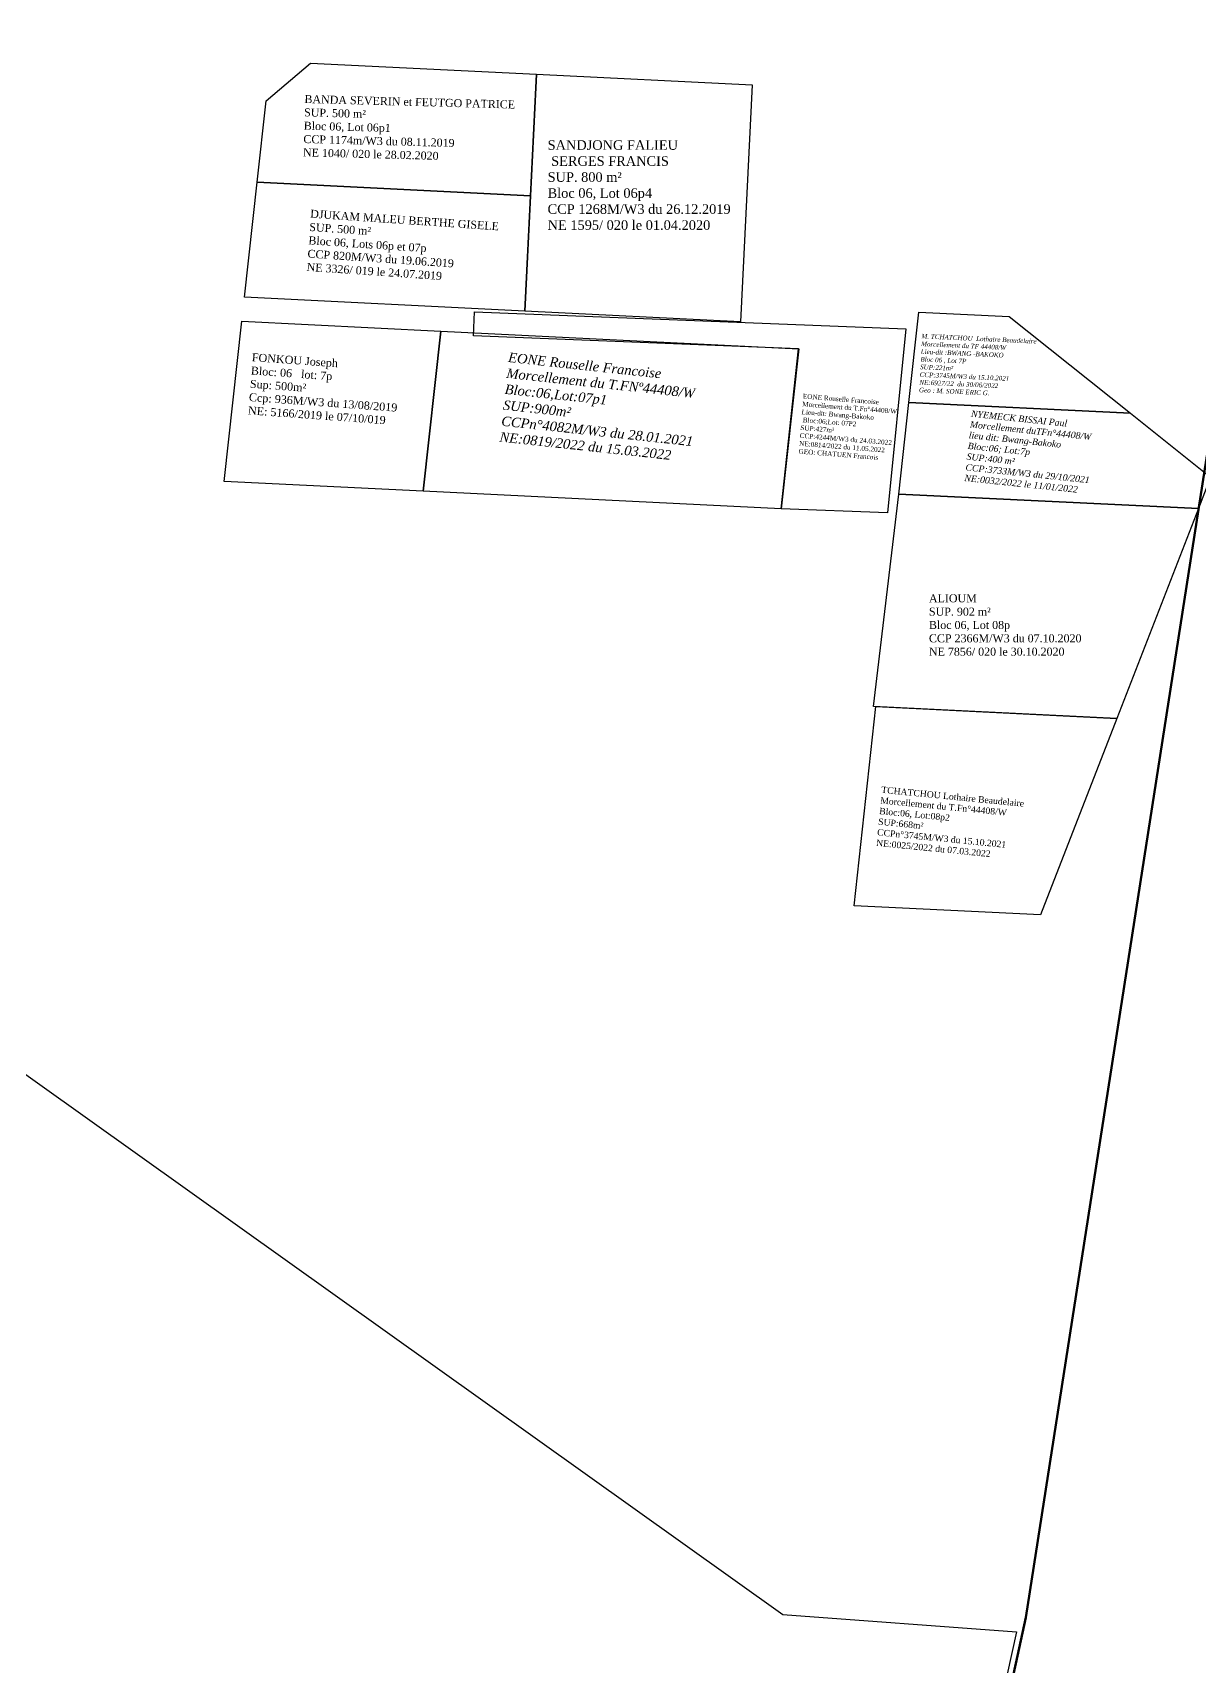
# Model space of a CAD drawing. Header units: millimetres. Extents: x 587399 to 927168, y 438565 to 1444955.
# Drawn here: x 591408.4 to 591554.2, y 439531.5 to 439735.7 of the extents above; entities that cross this region are included whole.
import ezdxf

# ---------------------------------------------------------------- set-up
doc = ezdxf.new("R2010")
doc.units = ezdxf.units.MM
doc.header["$LTSCALE"] = 2
for name, color, linetype in [('end maj 26 02 2021', 7, 'Continuous'), ('MAJ JANVIER 2022', 1, 'Continuous'), ('MAJ MARS', 7, 'Continuous')]:
    doc.layers.add(name, color=color, linetype=linetype)
doc.styles.get("Standard").update_dxf_attribs({"font": 'arial.ttf'})
doc.styles.add('Times 1.0', font='times.ttf', dxfattribs={"width": 0.99, "height": 1})

msp = doc.modelspace()

# ---------------------------------------------------------------- linework, layer by layer
at = {"color": 7, "lineweight": 50, "flags": 128}
msp.add_lwpolyline([(591875.86, 438615.063), (591690.87, 438659.743), (591635.86, 438937.763), (591620.33, 439176.653), (591655.82, 439353.813), (591662.775, 439482.936), (591515.429, 439459.328), (591532.493, 439537.627), (591555.07, 439682.483), (591567.28, 439739.868), (591588.891, 439908.633), (591586.75, 440093.003), (591607.59, 440168.253), (591560.45, 440190.743), (591559.06, 440224.443), (591548.63, 440250.213), (591520.11, 440425.433), (591548.77, 440439.223), (591729.27, 440055.233), (591952.09, 439918.413)], dxfattribs=at)
at = {"flags": 128}
for points in [[(591463.559, 439700.782), (591517.492, 439698.667), (591515.203, 439675.656), (591501.914, 439676.176), (591504.084, 439696.169), (591463.441, 439697.782)], [(591513.73, 439651.44), (591543.85, 439649.96), (591534.3, 439625.41), (591511.01, 439626.55)], [(591513.73, 439651.44), (591543.85, 439649.96), (591534.3, 439625.41), (591511.01, 439626.55)]]:
    msp.add_lwpolyline(points, close=True, dxfattribs=at)
at = {"color": 5, "flags": 128}
for points in [[(591519.12, 439700.74), (591530.4, 439700.21), (591545.58, 439688.1), (591517.88, 439689.44)], [(591459.359, 439698.363), (591504.117, 439696.167), (591501.914, 439676.176), (591457.155, 439678.355)], [(591459.359, 439698.363), (591504.117, 439696.167), (591501.914, 439676.176), (591457.155, 439678.355)]]:
    msp.add_lwpolyline(points, close=True, dxfattribs=at)
at = {"layer": 'end maj 26 02 2021', "color": 3, "linetype": 'ByBlock', "ltscale": 0.0014}
msp.add_line((591555.07, 439682.483), (591532.493, 439537.627), dxfattribs=at)
at = {"layer": 'end maj 26 02 2021', "color": 150, "lineweight": -3, "flags": 128}
for points in [[(591443.074, 439731.853), (591471.315, 439730.457), (591470.565, 439715.283), (591436.419, 439716.971), (591437.534, 439727.13)], [(591443.074, 439731.853), (591471.315, 439730.457), (591470.565, 439715.283), (591436.419, 439716.971), (591437.534, 439727.13)], [(591443.074, 439731.853), (591471.315, 439730.457), (591470.565, 439715.283), (591436.419, 439716.971), (591437.534, 439727.13)], [(591443.074, 439731.853), (591471.315, 439730.457), (591470.565, 439715.283), (591436.419, 439716.971), (591437.534, 439727.13)], [(591443.074, 439731.853), (591471.315, 439730.457), (591470.565, 439715.283), (591436.419, 439716.971), (591437.534, 439727.13)], [(591443.074, 439731.853), (591471.315, 439730.457), (591470.565, 439715.283), (591436.419, 439716.971), (591437.534, 439727.13)], [(591471.315, 439730.457), (591498.28, 439729.14), (591496.833, 439699.541), (591469.853, 439700.875)], [(591471.315, 439730.457), (591498.28, 439729.14), (591496.833, 439699.541), (591469.853, 439700.875)], [(591471.315, 439730.457), (591498.28, 439729.14), (591496.833, 439699.541), (591469.853, 439700.875)], [(591471.315, 439730.457), (591498.28, 439729.14), (591496.833, 439699.541), (591469.853, 439700.875)], [(591471.315, 439730.457), (591498.28, 439729.14), (591496.833, 439699.541), (591469.853, 439700.875)], [(591471.315, 439730.457), (591498.28, 439729.14), (591496.833, 439699.541), (591469.853, 439700.875)], [(591436.419, 439716.971), (591470.565, 439715.283), (591469.852, 439700.858), (591434.84, 439702.589)], [(591436.419, 439716.971), (591470.565, 439715.283), (591469.852, 439700.858), (591434.84, 439702.589)], [(591436.419, 439716.971), (591470.565, 439715.283), (591469.852, 439700.858), (591434.84, 439702.589)], [(591436.419, 439716.971), (591470.565, 439715.283), (591469.852, 439700.858), (591434.84, 439702.589)], [(591436.419, 439716.971), (591470.565, 439715.283), (591469.852, 439700.858), (591434.84, 439702.589)], [(591436.419, 439716.971), (591470.565, 439715.283), (591469.852, 439700.858), (591434.84, 439702.589)], [(591516.63, 439678.01), (591554.05, 439676.18), (591543.85, 439649.96), (591513.44, 439651.44)], [(591516.63, 439678.01), (591554.05, 439676.18), (591543.85, 439649.96), (591513.44, 439651.44)], [(591516.63, 439678.01), (591554.05, 439676.18), (591543.85, 439649.96), (591513.44, 439651.44)], [(591516.63, 439678.01), (591554.05, 439676.18), (591543.85, 439649.96), (591513.44, 439651.44)], [(591516.63, 439678.01), (591554.05, 439676.18), (591543.85, 439649.96), (591513.44, 439651.44)], [(591516.63, 439678.01), (591554.05, 439676.18), (591543.85, 439649.96), (591513.44, 439651.44)]]:
    msp.add_lwpolyline(points, close=True, dxfattribs=at)
at = {"layer": 'end maj 26 02 2021', "color": 150}
msp.add_lwpolyline([(591434.51, 439699.6), (591459.359, 439698.363), (591457.155, 439678.355), (591432.306, 439679.582)], close=True, dxfattribs=at)
msp.add_lwpolyline([(591434.51, 439699.6), (591459.359, 439698.363), (591457.155, 439678.355), (591432.306, 439679.582)], close=True, dxfattribs=at)
msp.add_lwpolyline([(591434.51, 439699.6), (591459.359, 439698.363), (591457.155, 439678.355), (591432.306, 439679.582)], close=True, dxfattribs=at)
msp.add_lwpolyline([(591434.51, 439699.6), (591459.359, 439698.363), (591457.155, 439678.355), (591432.306, 439679.582)], close=True, dxfattribs=at)
msp.add_lwpolyline([(591434.51, 439699.6), (591459.359, 439698.363), (591457.155, 439678.355), (591432.306, 439679.582)], close=True, dxfattribs=at)
msp.add_lwpolyline([(591434.51, 439699.6), (591459.359, 439698.363), (591457.155, 439678.355), (591432.306, 439679.582)], close=True, dxfattribs=at)
at = {"layer": 'end maj 26 02 2021', "color": 3, "flags": 128}
msp.add_lwpolyline([(591291.05, 439688.5), (591502.12, 439537.98), (591531.3, 439535.83), (591513.58, 439455.34), (591490.29, 439334.39), (591468.92, 439184.81), (591445.11, 439177.24), (591429.9, 439172.4), (591423.69, 439144.06), (591421.57, 439134.41), (591410.1, 439082.09), (591408.33, 439074), (591401.72, 439043.88), (591325.72, 438934.85), (591252.34, 439127.88), (591137.26, 439430.92), (591218.99, 439567.81), (591266.68, 439647.66)], close=True, dxfattribs=at)
msp.add_lwpolyline([(591291.05, 439688.5), (591502.12, 439537.98), (591531.3, 439535.83), (591513.58, 439455.34), (591490.29, 439334.39), (591468.92, 439184.81), (591445.11, 439177.24), (591429.9, 439172.4), (591423.69, 439144.06), (591421.57, 439134.41), (591410.1, 439082.09), (591408.33, 439074), (591401.72, 439043.88), (591325.72, 438934.85), (591252.34, 439127.88), (591137.26, 439430.92), (591218.99, 439567.81), (591266.68, 439647.66)], close=True, dxfattribs=at)
msp.add_lwpolyline([(591291.05, 439688.5), (591502.12, 439537.98), (591531.3, 439535.83), (591513.58, 439455.34), (591490.29, 439334.39), (591468.92, 439184.81), (591445.11, 439177.24), (591429.9, 439172.4), (591423.69, 439144.06), (591421.57, 439134.41), (591410.1, 439082.09), (591408.33, 439074), (591401.72, 439043.88), (591325.72, 438934.85), (591252.34, 439127.88), (591137.26, 439430.92), (591218.99, 439567.81), (591266.68, 439647.66)], close=True, dxfattribs=at)
msp.add_lwpolyline([(591291.05, 439688.5), (591502.12, 439537.98), (591531.3, 439535.83), (591513.58, 439455.34), (591490.29, 439334.39), (591468.92, 439184.81), (591445.11, 439177.24), (591429.9, 439172.4), (591423.69, 439144.06), (591421.57, 439134.41), (591410.1, 439082.09), (591408.33, 439074), (591401.72, 439043.88), (591325.72, 438934.85), (591252.34, 439127.88), (591137.26, 439430.92), (591218.99, 439567.81), (591266.68, 439647.66)], close=True, dxfattribs=at)
msp.add_lwpolyline([(591291.05, 439688.5), (591502.12, 439537.98), (591531.3, 439535.83), (591513.58, 439455.34), (591490.29, 439334.39), (591468.92, 439184.81), (591445.11, 439177.24), (591429.9, 439172.4), (591423.69, 439144.06), (591421.57, 439134.41), (591410.1, 439082.09), (591408.33, 439074), (591401.72, 439043.88), (591325.72, 438934.85), (591252.34, 439127.88), (591137.26, 439430.92), (591218.99, 439567.81), (591266.68, 439647.66)], close=True, dxfattribs=at)
msp.add_lwpolyline([(591291.05, 439688.5), (591502.12, 439537.98), (591531.3, 439535.83), (591513.58, 439455.34), (591490.29, 439334.39), (591468.92, 439184.81), (591445.11, 439177.24), (591429.9, 439172.4), (591423.69, 439144.06), (591421.57, 439134.41), (591410.1, 439082.09), (591408.33, 439074), (591401.72, 439043.88), (591325.72, 438934.85), (591252.34, 439127.88), (591137.26, 439430.92), (591218.99, 439567.81), (591266.68, 439647.66)], close=True, dxfattribs=at)
at = {"layer": 'MAJ JANVIER 2022', "lineweight": -3, "flags": 128}
msp.add_lwpolyline([(591517.88, 439689.44), (591545.58, 439688.1), (591555.58, 439680.12), (591554.05, 439676.18), (591516.63, 439678.01)], close=True, dxfattribs=at)
msp.add_lwpolyline([(591517.88, 439689.44), (591545.58, 439688.1), (591555.58, 439680.12), (591554.05, 439676.18), (591516.63, 439678.01)], close=True, dxfattribs=at)
at = {"layer": 'MAJ JANVIER 2022', "color": 5, "lineweight": -3, "flags": 128}
msp.add_lwpolyline([(591517.88, 439689.44), (591545.58, 439688.1), (591555.58, 439680.12), (591554.05, 439676.18), (591516.63, 439678.01)], close=True, dxfattribs=at)
msp.add_lwpolyline([(591517.88, 439689.44), (591545.58, 439688.1), (591555.58, 439680.12), (591554.05, 439676.18), (591516.63, 439678.01)], close=True, dxfattribs=at)
at = {"layer": 'MAJ MARS', "flags": 128}
msp.add_lwpolyline([(591513.73, 439651.44), (591543.85, 439649.96), (591534.3, 439625.41), (591511.01, 439626.55)], close=True, dxfattribs=at)
msp.add_lwpolyline([(591513.73, 439651.44), (591543.85, 439649.96), (591534.3, 439625.41), (591511.01, 439626.55)], close=True, dxfattribs=at)
msp.add_lwpolyline([(591513.73, 439651.44), (591543.85, 439649.96), (591534.3, 439625.41), (591511.01, 439626.55)], close=True, dxfattribs=at)
msp.add_lwpolyline([(591513.73, 439651.44), (591543.85, 439649.96), (591534.3, 439625.41), (591511.01, 439626.55)], close=True, dxfattribs=at)

# ---------------------------------------------------------------- texts
at = {"color": 7, "insert": (591519.452, 439698.031), "char_height": 0.57662, "width": 36.4156, "attachment_point": 1, "rotation": 357.41183}
msp.add_mtext('{\\fTimes New Roman|b0|i1|c0|p18;M. TCHATCHOU  Lothaire Beaudelaire \\P\\C1;Morcellement du TF 44408/W\\P\\C7;Lieu-dit :BWANG -BAKOKO\\PBloc 06 , Lot 7P\\PSUP:221m²\\PCCP:3745M/W3 du 15.10.2021\\PNE:6927/22  du 30/06/2022\\PGeo : M. SONE ERIC G.}', dxfattribs=at)
at = {"attachment_point": 1}
for s, insert, char_height, width, rotation in [('{\\fTimes New Roman|b0|i1|c0|p18;EONE Rouselle Francoise\\P\\C1;Morcellement du T.FNº44408/W\\C256;\\PBloc:06,Lot:07p1\\PSUP:900m²\\PCCPn%%D4082M/W3 du 28.01.2021\\PNE:0819/2022 du 15.03.2022}', (591467.867, 439695.708), 1.2, 24.02126, 353.85446), ('{\\fTimes New Roman|b0|i1|c0|p18;EONE Rouselle Francoise\\P\\C1;Morcellement du T.FNº44408/W\\C256;\\PBloc:06,Lot:07p1\\PSUP:900m²\\PCCPn%%D4082M/W3 du 28.01.2021\\PNE:0819/2022 du 15.03.2022}', (591467.867, 439695.708), 1.2, 24.02126, 353.85446), ('{\\fTimes New Roman|b0|i0|c0|p18;EONE Rouselle Francoise\\P\\C1;Morcellement du T.Fn%%D44408/W\\P\\C256;Lieu-dit: Bwang-Bakoko\\P Bloc:06;Lot: 07P2\\C1;\\P\\C256;SUP:427m²\\PCCP:4244M/W3 du 24.03.2022\\PNE:0814/2022 du 11.05.2022\\PGEO: CHATUEN Francois}', (591504.64, 439690.542), 0.59204, 20.09575, 355.50788), ('{\\fTimes New Roman|b0|i0|c0|p18;TCHATCHOU Lothaire Beaudelaire\\PMorcellement du T.Fn%%D44408/W\\PBloc:06, Lot:08p2\\PSUP:668m²\\PCCPn%%D3745M/W3 du 15.10.2021\\PNE:0025/2022 du 07.03.2022}', (591514.47, 439641.47), 0.8, 19.98925, 354.42612), ('{\\fTimes New Roman|b0|i0|c0|p18;TCHATCHOU Lothaire Beaudelaire\\PMorcellement du T.Fn%%D44408/W\\PBloc:06, Lot:08p2\\PSUP:668m²\\PCCPn%%D3745M/W3 du 15.10.2021\\PNE:0025/2022 du 07.03.2022}', (591514.47, 439641.47), 0.8, 19.98925, 354.42612)]:
    msp.add_mtext(s, dxfattribs=dict(at, insert=insert, char_height=char_height, width=width, rotation=rotation))
at = {"layer": 'end maj 26 02 2021', "color": 150, "linetype": 'ByBlock', "lineweight": -3, "ltscale": 0.0014, "char_height": 1, "attachment_point": 1, "style": 'Times 1.0'}
for s, insert, width, rotation in [('{\\C256;BANDA SEVERIN et FEUTGO PATRICE\\PSUP. 500 m²\\PBloc 06, Lot 06p1\\PCCP 1174m/W3 du 08.11.2019\\PNE 1040/ 020 le 28.02.2020}', (591442.341, 439727.87), 62.58275, 358.47118), ('{\\C256;BANDA SEVERIN et FEUTGO PATRICE\\PSUP. 500 m²\\PBloc 06, Lot 06p1\\PCCP 1174m/W3 du 08.11.2019\\PNE 1040/ 020 le 28.02.2020}', (591442.341, 439727.87), 62.58275, 358.47118), ('{\\C256;BANDA SEVERIN et FEUTGO PATRICE\\PSUP. 500 m²\\PBloc 06, Lot 06p1\\PCCP 1174m/W3 du 08.11.2019\\PNE 1040/ 020 le 28.02.2020}', (591442.341, 439727.87), 62.58275, 358.47118), ('{\\C256;BANDA SEVERIN et FEUTGO PATRICE\\PSUP. 500 m²\\PBloc 06, Lot 06p1\\PCCP 1174m/W3 du 08.11.2019\\PNE 1040/ 020 le 28.02.2020}', (591442.341, 439727.87), 62.58275, 358.47118), ('{\\C256;BANDA SEVERIN et FEUTGO PATRICE\\PSUP. 500 m²\\PBloc 06, Lot 06p1\\PCCP 1174m/W3 du 08.11.2019\\PNE 1040/ 020 le 28.02.2020}', (591442.341, 439727.87), 62.58275, 358.47118), ('{\\C256;BANDA SEVERIN et FEUTGO PATRICE\\PSUP. 500 m²\\PBloc 06, Lot 06p1\\PCCP 1174m/W3 du 08.11.2019\\PNE 1040/ 020 le 28.02.2020}', (591442.341, 439727.87), 62.58275, 358.47118), ('{\\C256;DJUKAM MALEU BERTHE GISELE\\PSUP. 500 m²\\PBloc 06, Lots 06p et 07p\\PCCP 820M/W3 du 19.06.2019\\PNE 3326/ 019 le 24.07.2019}', (591443.087, 439713.546), 31.33932, 356.11807), ('{\\C256;DJUKAM MALEU BERTHE GISELE\\PSUP. 500 m²\\PBloc 06, Lots 06p et 07p\\PCCP 820M/W3 du 19.06.2019\\PNE 3326/ 019 le 24.07.2019}', (591443.087, 439713.546), 31.33932, 356.11807), ('{\\C256;DJUKAM MALEU BERTHE GISELE\\PSUP. 500 m²\\PBloc 06, Lots 06p et 07p\\PCCP 820M/W3 du 19.06.2019\\PNE 3326/ 019 le 24.07.2019}', (591443.087, 439713.546), 31.33932, 356.11807), ('{\\C256;DJUKAM MALEU BERTHE GISELE\\PSUP. 500 m²\\PBloc 06, Lots 06p et 07p\\PCCP 820M/W3 du 19.06.2019\\PNE 3326/ 019 le 24.07.2019}', (591443.087, 439713.546), 31.33932, 356.11807), ('{\\C256;DJUKAM MALEU BERTHE GISELE\\PSUP. 500 m²\\PBloc 06, Lots 06p et 07p\\PCCP 820M/W3 du 19.06.2019\\PNE 3326/ 019 le 24.07.2019}', (591443.087, 439713.546), 31.33932, 356.11807), ('{\\C256;DJUKAM MALEU BERTHE GISELE\\PSUP. 500 m²\\PBloc 06, Lots 06p et 07p\\PCCP 820M/W3 du 19.06.2019\\PNE 3326/ 019 le 24.07.2019}', (591443.087, 439713.546), 31.33932, 356.11807)]:
    msp.add_mtext(s, dxfattribs=dict(at, insert=insert, width=width, rotation=rotation))
at = {"layer": 'end maj 26 02 2021', "color": 150, "linetype": 'ByBlock', "lineweight": -3, "ltscale": 0.0014, "attachment_point": 1, "style": 'Times 1.0'}
for s, insert, char_height, width in [('{\\C256;SANDJONG FALIEU\\P SERGES FRANCIS\\PSUP. 800 m²\\PBloc 06, Lot 06p4\\PCCP 1268M/W3 du 26.12.2019\\PNE 1595/ 020 le 01.04.2020}', (591472.714, 439722.217), 1.2, 89.73681), ('{\\C256;SANDJONG FALIEU\\P SERGES FRANCIS\\PSUP. 800 m²\\PBloc 06, Lot 06p4\\PCCP 1268M/W3 du 26.12.2019\\PNE 1595/ 020 le 01.04.2020}', (591472.714, 439722.217), 1.2, 89.73681), ('{\\C256;SANDJONG FALIEU\\P SERGES FRANCIS\\PSUP. 800 m²\\PBloc 06, Lot 06p4\\PCCP 1268M/W3 du 26.12.2019\\PNE 1595/ 020 le 01.04.2020}', (591472.714, 439722.217), 1.2, 89.73681), ('{\\C256;SANDJONG FALIEU\\P SERGES FRANCIS\\PSUP. 800 m²\\PBloc 06, Lot 06p4\\PCCP 1268M/W3 du 26.12.2019\\PNE 1595/ 020 le 01.04.2020}', (591472.714, 439722.217), 1.2, 89.73681), ('{\\C256;SANDJONG FALIEU\\P SERGES FRANCIS\\PSUP. 800 m²\\PBloc 06, Lot 06p4\\PCCP 1268M/W3 du 26.12.2019\\PNE 1595/ 020 le 01.04.2020}', (591472.714, 439722.217), 1.2, 89.73681), ('{\\C256;SANDJONG FALIEU\\P SERGES FRANCIS\\PSUP. 800 m²\\PBloc 06, Lot 06p4\\PCCP 1268M/W3 du 26.12.2019\\PNE 1595/ 020 le 01.04.2020}', (591472.714, 439722.217), 1.2, 89.73681), ('{\\C256;ALIOUM \\PSUP. 902 m²\\PBloc 06, Lot 08p\\PCCP 2366M/W3 du 07.10.2020\\PNE 7856/ 020 le 30.10.2020}', (591520.378, 439665.478), 1, 74.92786), ('{\\C256;ALIOUM \\PSUP. 902 m²\\PBloc 06, Lot 08p\\PCCP 2366M/W3 du 07.10.2020\\PNE 7856/ 020 le 30.10.2020}', (591520.378, 439665.478), 1, 74.92786), ('{\\C256;ALIOUM \\PSUP. 902 m²\\PBloc 06, Lot 08p\\PCCP 2366M/W3 du 07.10.2020\\PNE 7856/ 020 le 30.10.2020}', (591520.378, 439665.478), 1, 74.92786), ('{\\C256;ALIOUM \\PSUP. 902 m²\\PBloc 06, Lot 08p\\PCCP 2366M/W3 du 07.10.2020\\PNE 7856/ 020 le 30.10.2020}', (591520.378, 439665.478), 1, 74.92786), ('{\\C256;ALIOUM \\PSUP. 902 m²\\PBloc 06, Lot 08p\\PCCP 2366M/W3 du 07.10.2020\\PNE 7856/ 020 le 30.10.2020}', (591520.378, 439665.478), 1, 74.92786), ('{\\C256;ALIOUM \\PSUP. 902 m²\\PBloc 06, Lot 08p\\PCCP 2366M/W3 du 07.10.2020\\PNE 7856/ 020 le 30.10.2020}', (591520.378, 439665.478), 1, 74.92786)]:
    msp.add_mtext(s, dxfattribs=dict(at, insert=insert, char_height=char_height, width=width))
at = {"layer": 'end maj 26 02 2021', "insert": (591435.79, 439695.616), "char_height": 1, "attachment_point": 1, "rotation": 355.87419}
msp.add_mtext_dynamic_manual_height_columns('{\\fTimes New Roman|b0|i0|c0|p18;FONKOU Joseph\\PBloc: 06   lot: 7p\\PSup: 500m²\\PCcp: 936M/W3 du 13/08/2019\\PNE: 5166/2019 le 07/10/019}', width=56.17929, gutter_width=12.5, heights=[24.816], dxfattribs=at)
msp.add_mtext_dynamic_manual_height_columns('{\\fTimes New Roman|b0|i0|c0|p18;FONKOU Joseph\\PBloc: 06   lot: 7p\\PSup: 500m²\\PCcp: 936M/W3 du 13/08/2019\\PNE: 5166/2019 le 07/10/019}', width=56.17929, gutter_width=12.5, heights=[24.816], dxfattribs=at)
msp.add_mtext_dynamic_manual_height_columns('{\\fTimes New Roman|b0|i0|c0|p18;FONKOU Joseph\\PBloc: 06   lot: 7p\\PSup: 500m²\\PCcp: 936M/W3 du 13/08/2019\\PNE: 5166/2019 le 07/10/019}', width=56.17929, gutter_width=12.5, heights=[24.816], dxfattribs=at)
msp.add_mtext_dynamic_manual_height_columns('{\\fTimes New Roman|b0|i0|c0|p18;FONKOU Joseph\\PBloc: 06   lot: 7p\\PSup: 500m²\\PCcp: 936M/W3 du 13/08/2019\\PNE: 5166/2019 le 07/10/019}', width=56.17929, gutter_width=12.5, heights=[24.816], dxfattribs=at)
msp.add_mtext_dynamic_manual_height_columns('{\\fTimes New Roman|b0|i0|c0|p18;FONKOU Joseph\\PBloc: 06   lot: 7p\\PSup: 500m²\\PCcp: 936M/W3 du 13/08/2019\\PNE: 5166/2019 le 07/10/019}', width=56.17929, gutter_width=12.5, heights=[24.816], dxfattribs=at)
msp.add_mtext_dynamic_manual_height_columns('{\\fTimes New Roman|b0|i0|c0|p18;FONKOU Joseph\\PBloc: 06   lot: 7p\\PSup: 500m²\\PCcp: 936M/W3 du 13/08/2019\\PNE: 5166/2019 le 07/10/019}', width=56.17929, gutter_width=12.5, heights=[24.816], dxfattribs=at)
at = {"layer": 'MAJ JANVIER 2022', "insert": (591525.69, 439688.47), "char_height": 0.80786, "attachment_point": 1, "rotation": 354.07879}
msp.add_mtext_dynamic_manual_height_columns('{\\fTimes New Roman|b0|i1|c0|p18;NYEMECK BISSAI Paul\\PMorcellement duTFn°44408/W\\Plieu dit: Bwang-Bakoko\\PBloc:06; Lot:7p\\PSUP:400 m²\\PCCP:3733M/W3 du 29/10/2021\\PNE:0032/2022 le 11/01/2022}', width=53.67592, gutter_width=12.5, heights=[27.436], dxfattribs=at)
msp.add_mtext_dynamic_manual_height_columns('{\\fTimes New Roman|b0|i1|c0|p18;NYEMECK BISSAI Paul\\PMorcellement duTFn°44408/W\\Plieu dit: Bwang-Bakoko\\PBloc:06; Lot:7p\\PSUP:400 m²\\PCCP:3733M/W3 du 29/10/2021\\PNE:0032/2022 le 11/01/2022}', width=53.67592, gutter_width=12.5, heights=[27.436], dxfattribs=at)
msp.add_mtext_dynamic_manual_height_columns('{\\fTimes New Roman|b0|i1|c0|p18;NYEMECK BISSAI Paul\\PMorcellement duTFn°44408/W\\Plieu dit: Bwang-Bakoko\\PBloc:06; Lot:7p\\PSUP:400 m²\\PCCP:3733M/W3 du 29/10/2021\\PNE:0032/2022 le 11/01/2022}', width=53.67592, gutter_width=12.5, heights=[27.436], dxfattribs=at)
msp.add_mtext_dynamic_manual_height_columns('{\\fTimes New Roman|b0|i1|c0|p18;NYEMECK BISSAI Paul\\PMorcellement duTFn°44408/W\\Plieu dit: Bwang-Bakoko\\PBloc:06; Lot:7p\\PSUP:400 m²\\PCCP:3733M/W3 du 29/10/2021\\PNE:0032/2022 le 11/01/2022}', width=53.67592, gutter_width=12.5, heights=[27.436], dxfattribs=at)
at = {"layer": 'MAJ MARS', "insert": (591514.47, 439641.47), "char_height": 0.8, "width": 19.98925, "attachment_point": 1, "rotation": 354.42612}
msp.add_mtext('{\\fTimes New Roman|b0|i0|c0|p18;TCHATCHOU Lothaire Beaudelaire\\PMorcellement du T.Fn%%D44408/W\\PBloc:06, Lot:08p2\\PSUP:668m²\\PCCPn%%D3745M/W3 du 15.10.2021\\PNE:0025/2022 du 22.02.2022}', dxfattribs=at)
msp.add_mtext('{\\fTimes New Roman|b0|i0|c0|p18;TCHATCHOU Lothaire Beaudelaire\\PMorcellement du T.Fn%%D44408/W\\PBloc:06, Lot:08p2\\PSUP:668m²\\PCCPn%%D3745M/W3 du 15.10.2021\\PNE:0025/2022 du 22.02.2022}', dxfattribs=at)
msp.add_mtext('{\\fTimes New Roman|b0|i0|c0|p18;TCHATCHOU Lothaire Beaudelaire\\PMorcellement du T.Fn%%D44408/W\\PBloc:06, Lot:08p2\\PSUP:668m²\\PCCPn%%D3745M/W3 du 15.10.2021\\PNE:0025/2022 du 22.02.2022}', dxfattribs=at)
msp.add_mtext('{\\fTimes New Roman|b0|i0|c0|p18;TCHATCHOU Lothaire Beaudelaire\\PMorcellement du T.Fn%%D44408/W\\PBloc:06, Lot:08p2\\PSUP:668m²\\PCCPn%%D3745M/W3 du 15.10.2021\\PNE:0025/2022 du 22.02.2022}', dxfattribs=at)

doc.saveas('drawing.dxf')
